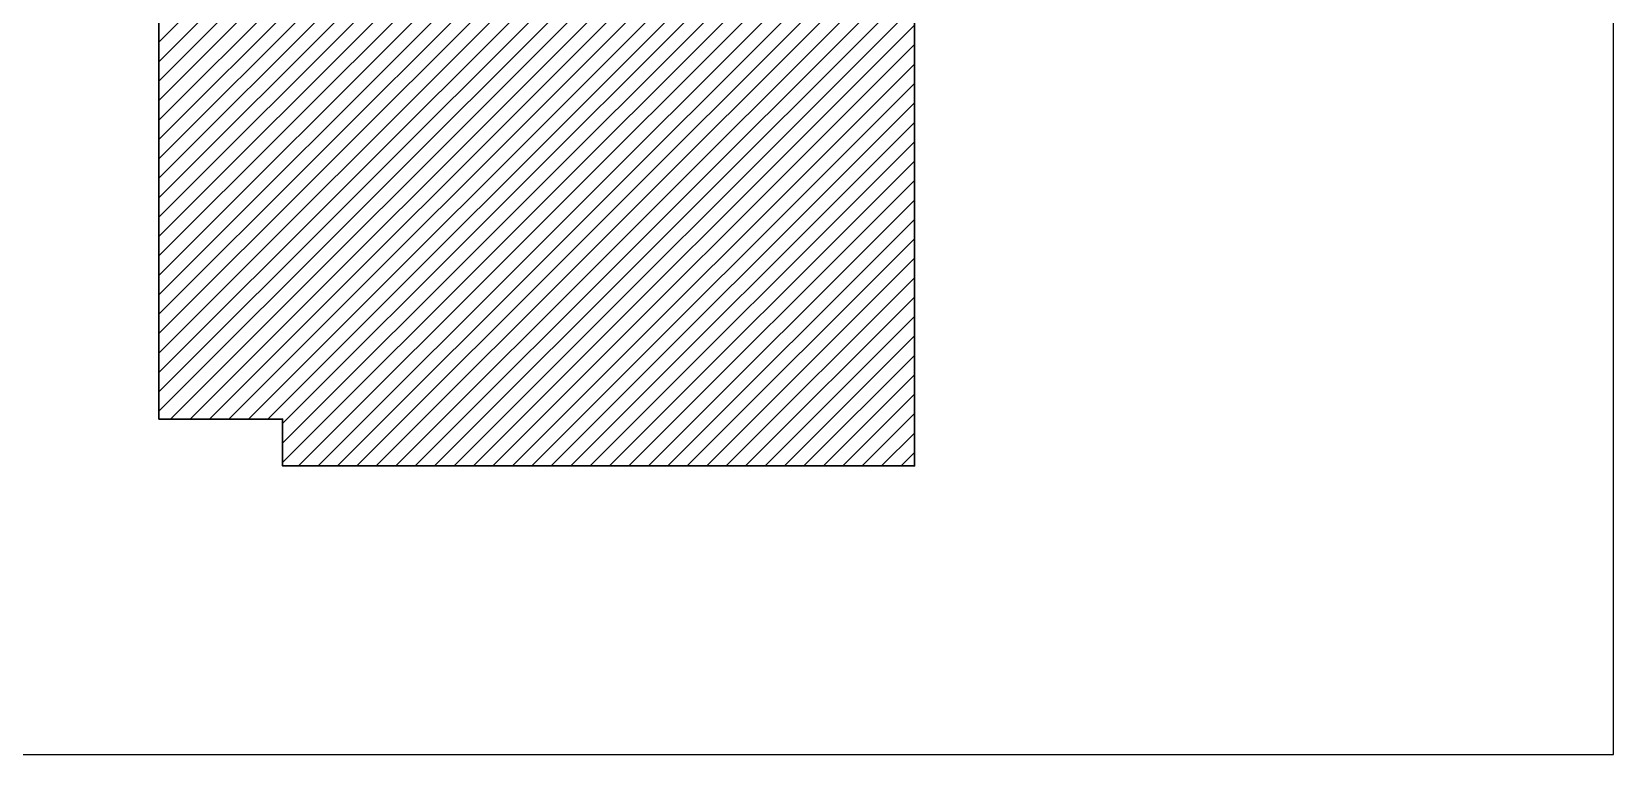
# Model space of a CAD drawing. Header units: millimetres. Extents: x 917308 to 1112116, y -16030 to 119854.
# Drawn here: x 997024 to 1112116, y -16030 to 36602 of the extents above; entities that cross this region are included whole.
import ezdxf

# ---------------------------------------------------------------- set-up
doc = ezdxf.new("R2010")
doc.units = ezdxf.units.MM
doc.header["$MEASUREMENT"] = 0
doc.layers.add('BOUNDARY', color=2, linetype='Continuous', lineweight=30)
doc.layers.add('HATCH', color=8, linetype='Continuous', lineweight=5)

msp = doc.modelspace()

# ---------------------------------------------------------------- hatches: boundary and pattern name
at = {"layer": 'HATCH', "ltscale": 0.05}
h = msp.add_hatch(dxfattribs=at)
h.set_pattern_fill('ANSI31', color=252, scale=8000)
h.set_pattern_definition([(45, (408751.8, 153881.6), (-707.1068, 707.1068), [])])
h.paths.add_polyline_path([(1061268.83803, 107554.64777), (1024322.1567, 107554.64777), (1024322.1567, 73622.53533), (1013001.49348, 73622.53533), (1013001.49348, 37961.14559), (1006284.87156, 37961.14559), (1006284.87156, 8392.64134), (1015286.20591, 8392.64134), (1015286.20591, 4973.37652), (1061268.83803, 4973.37652)])
h.paths.add_polyline_path([(1031985.35881, 52959.81527), (1031985.35881, 58161.07273), (1044926.93507, 58161.07273), (1044926.93507, 52959.81527)], flags=16)

# ---------------------------------------------------------------- linework, layer by layer
at = {"layer": 'BOUNDARY', "ltscale": 0.05, "elevation": 0}
msp.add_lwpolyline([(1006284.87156, 8392.64134), (1015286.20591, 8392.64134), (1015286.20591, 4973.37652), (1061268.83803, 4973.37652), (1061268.83803, 107554.64777), (1024322.1567, 107554.64777), (1024322.1567, 73622.53533), (1013001.49348, 73622.53533), (1013001.49348, 37961.14559), (1006284.87156, 37961.14559)], close=True, dxfattribs=at)
at = {"layer": 'Defpoints', "ltscale": 0.05, "elevation": 0.00004}
msp.add_lwpolyline([(917308.47518, -16029.97309), (1112115.9186, -16029.97309), (1112115.9186, 119854.23107), (917308.47518, 119854.23107)], close=True, dxfattribs=at)

doc.saveas('drawing.dxf')
